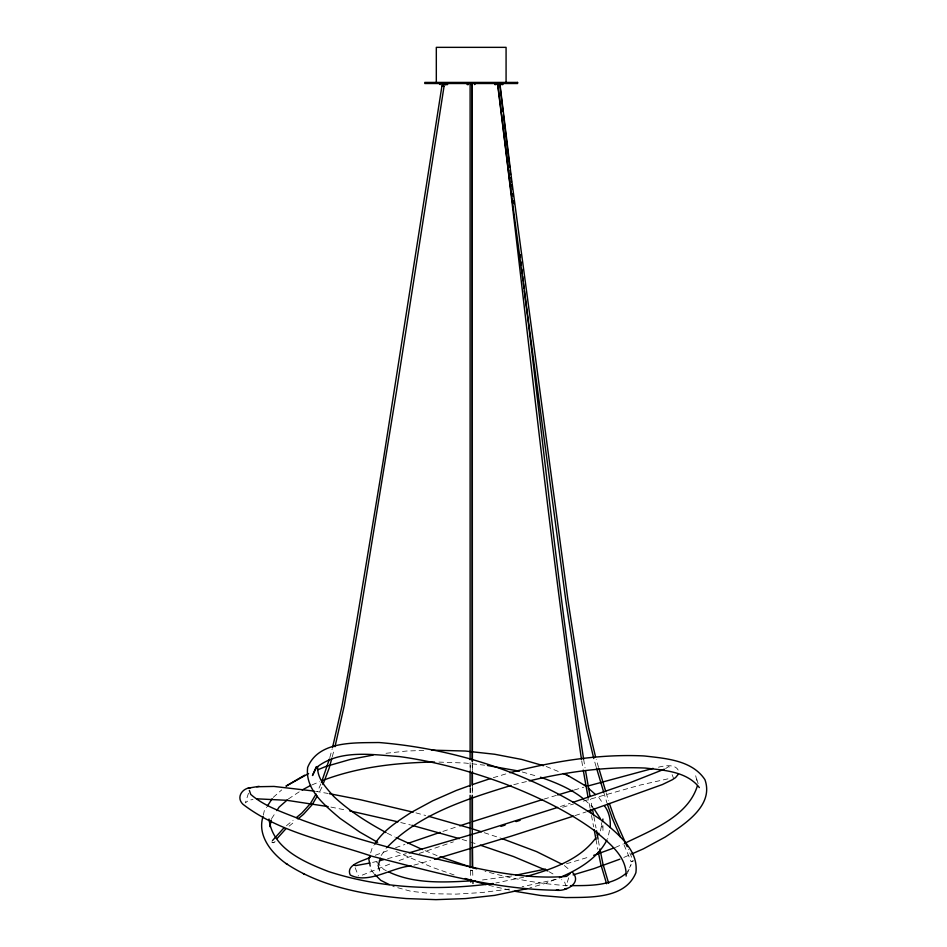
<?xml version="1.0" encoding="UTF-8"?>
<svg xmlns="http://www.w3.org/2000/svg" width="947" height="947" viewBox="0 0 947 947"><rect width="100%" height="100%" fill="white"/><g stroke="black" fill="none" stroke-linecap="round" stroke-linejoin="round"><path stroke-width="0.71" stroke-dasharray="4.74 3.55" d="M470.245 787.75L470.257 793.622M470.245 770.183L470.245 762.82M472.399 786.282L472.411 793.622M472.411 770.183L472.411 762.82M263.325 815.118L264.296 810.786L266.652 807.164M600.422 830.933L602.114 822.99M609.537 830.353L607.69 838.853M329.816 757.6L332.125 749.089M332.279 756.677L334.22 749.551M370.656 852.892L372.337 847.411L373.923 845.245M248.481 793.219L245.344 802.89L248.86 800.191L253.003 799.517M568.709 877.822L566.01 886.108L564.661 882.142L561.571 879.597M320.926 783.808L317.458 791.621M321.885 787.253L318.689 793.645M627.234 873.525L631.081 864.611L627.577 871.536M271.564 818.693L276.086 811.768M381.108 855.532L386.187 848.559M272.31 842.262C270.144 840.9 275.34 844.76 275.127 840.711M273.21 797.398L281.721 789.893M288.314 799.008L300.933 790.698M286.456 825.725L293.096 820.268M289.107 826.163L294.564 821.676M665.575 768.609L668.866 766.443L669.943 769.177M362.228 875.123L392.236 863.06M615.301 847.47L623.055 844.061M623.777 857.449L630.323 854.585M311.942 784.909L319.66 781.737M555.439 879.337L546.194 883.137L529.87 887.836M375.284 855.283L390.117 849.731M395.574 847.731L404.925 844.428M399.101 860.527L412.466 855.804M419.142 853.448L453.364 841.871M442.888 831.419L458.312 826.293M560.423 806.524L570.236 803.257M575.101 815.58L586.323 811.851M543.921 799.126L556.363 795.373M562.613 807.27L573.669 803.932M493.316 777.688L508.515 773.119M566.436 863.782L589.638 856.81M574.273 789.999L583.79 787.206M583.21 801.126L640.243 785.051L669.754 778.434M523.679 877.242L495.873 882.971M413.922 865.156L430.388 860.492M387.56 858.692L406.322 853.626M372.562 862.445L378.019 861.083M513.771 784.649L527.81 781.251M556.244 879.361L522.14 886.723M658.461 767.212C664.794 765.602 676.916 763.389 678.928 772.113M511.83 875.951L481.964 880.047M509.368 889.079L481.893 892.548L456.182 894.122L433.016 893.755L411.034 891.305L392.827 886.392M386.009 753.291L406.618 751.03L424.244 750.403M633.176 860.941L631.187 861.746L633.176 860.941L628.287 849.305M438.887 762.086L464.989 763.022L484.663 765.188M567.561 885.658C539.612 883.894 511.925 878.84 484.994 871.228M315.588 791.325L328.041 793.456M330.917 807.081L346.673 810.23M488.759 885.291L513.096 890.878M400.747 822.541L410.525 824.967M415.958 812.869L425.677 815.509M522.282 771.983L537.707 776.422M462.16 839.456L469.144 841.587M484.237 832.697L500.856 838.213M470.529 842.037L477.43 844.251M454.11 874.969L432.152 867.274L395.597 851.377M546.194 766.49L559.405 771.912M425.073 850.655L437.372 855.757M387.359 833.289L394.946 836.982M386.281 870.707L383.713 869.417L376.752 862.066L380.019 872.589M548.858 871.619L556.067 875.679M272.369 842.274L273.186 842.866M564.329 865.546L569.549 869.855M584.69 799.919L592.893 807.14M373.864 873.43L371.177 869.997L370.537 867.405M598.776 797.398L602.967 803.541M624.026 844.913L631.187 861.746M672.11 774.658L673.731 778.765M355.161 867.712L358.404 875.916M698.128 783.643L695.678 775.747L697.489 783.169M598.563 767.437L596.243 759.352M596.101 766.679L594.16 759.908M606.104 792.722L608.554 800.783M603.63 791.964L606.909 802.76M378.622 866.481L380.126 872.672M601.262 822.671L602.955 830.614L602.955 823.369M592.218 807.886L590.585 799.244M593.899 816.574L596.03 827.938M590.099 808.193L588.454 799.552M591.484 815.438L593.639 826.849M598.35 840.569L599.64 847.589M595.971 839.48L597.782 849.317M583.636 759.257L585.057 767.851M581.742 760.962L583.163 769.568M472.648 870.589L472.884 877.893M470.493 870.648L470.73 877.928M472.269 762.56L472.269 771.225M472.269 788.176L472.269 793.977M470.114 762.56L470.114 771.225M470.114 788.176L470.114 793.977M470.529 870.21L472.269 870.459L470.529 870.21"/><path stroke-width="1.42" d="M472.399 784.85L472.411 771.616M472.411 761.388L472.186 83.881M334.989 746.698L344.092 706.45L358.345 625.446L396.414 391.715L444.072 86.201L441.941 85.917L383.168 461.13L348.981 668.18L341.985 706.095L332.515 747.668M263.029 816.503C257.004 835.455 271.493 853.081 285.97 863.486C321.459 887.019 364.512 894.82 406.216 898.561L435.987 899.65L465.356 898.596L494.63 895.377L527.159 888.617M269.871 826.648L271.28 820.019M602.399 821.665L602.955 819.013M610.128 827.583C610.922 820.327 609.134 811.91 604.541 805.956M329.426 759.021L321.435 782.447M331.888 758.109L329.177 768.088L322.927 784.518M369.922 855.425L368.833 859.225L370.23 866.114M378.315 865.25L380.315 858.313M697.394 785.797C687.96 816.776 650.909 830.377 624.357 843.493M316.322 766.597L312.474 775.522L316.558 767.437C339.689 749.124 372.076 754.676 399.374 756.558C435.928 761.589 471.665 771.462 506.183 784.376C537.647 796.735 568.472 811.413 595.746 831.573C609.158 843.126 626.914 856.419 626.133 876.082M316.049 794.012L310.403 803.577L301.821 813.106L296.364 817.581M317.245 796.096L312.214 804.642L303.407 814.408L297.879 818.954M678.49 774.019L675.554 777.605L672.216 779.795L662.462 784.518L587.72 811.39M267.433 805.956L272.156 798.712M276.832 810.608L279.093 807.14L287.296 799.919M595.9 837.87C579.765 859.912 551.817 869.228 526.485 876.437M597.403 835.55L598.918 833.242M606.909 840.06C597.332 858.74 578.049 869.808 559.405 877.715M374.716 844.156C383.263 830.247 397.551 821.392 410.868 812.621L432.684 800.819L456.253 790.473L469.937 785.489M387.039 847.399C419.841 813.591 467.12 799.043 511.037 785.465M272.476 840.581L284.254 827.536M277.069 838.557L285.828 828.85M570.058 873.667L566.543 876.377C511.38 880.817 456.916 862.729 403.481 851.246C369.2 842.238 335.167 832.212 301.88 820.019C284.396 812.656 265.302 807.069 250.742 794.415L249.381 790.449M625.908 873.477C610.697 886.214 589.259 885.575 570.496 885.646M304.662 775.179L285.97 786.14L308.615 773.545M302.129 789.999L310.663 785.442M664.249 769.213L628.701 783.216L573.042 802.334M631.637 854.005L643.427 848.832L665.232 837.03C683.343 824.991 714.358 806.086 704.935 779.665C692.103 760.181 665.765 758.464 644.871 756.026L643.096 755.895C598.125 753.883 553.297 761.435 509.9 772.705M250.706 787.703C242.243 788.105 235.827 797.457 242.941 804.275C279.981 832.792 328.254 841.409 371.686 856.171C432.163 871.654 493.434 889.47 556.303 890.227C565.904 891.683 582.464 883.006 572.462 872.282M317.861 769.745L325.792 766.49L350.272 759.447L373.082 755.067M323.519 780.15C358.866 766.857 396.982 762.643 434.543 762.039M370.313 857.248C363.897 860.823 345.359 864.244 350.212 874.992C368.359 884.676 392.579 867.038 411.176 865.937M472.671 784.495L490.546 778.517M593.686 855.342L613.952 847.956M619.859 859.178L593.852 868.648L573.113 874.874M407.601 843.493L440.083 832.354M459.721 825.831L469.558 822.623M573.693 816.042L511.131 836.177L434.495 859.32M472.375 821.712L542.56 799.552M557.605 807.436L479.016 832.295L409.068 852.845M499.531 84.153L497.802 84.105L509.616 180.853L565.797 600.351L581.115 699.774L586.56 728.574L593.793 758.523M500.975 826.388L505.082 825.086M516.056 821.605L520.163 820.303M557.747 794.959L572.911 790.402M587.874 786.01L653.075 768.384M379.38 860.74L383.476 859.71M529.219 780.908C567.111 771.71 606.21 766.383 645.262 768.053C664.084 770.266 686.741 771.355 699.36 787.584M545.484 869.086L516.032 875.17M369.875 863.037L355.563 865.641L354.071 864.978M256.696 786.744L273.991 786.436L314.203 791.088M556.303 890.227L558.706 889.825M564.684 888.854L567.206 888.428M248.185 788.129L259.099 786.33M497.577 84.117L498.655 83.999L497.566 84.141C525.964 309.207 548.254 535.102 581.505 759.53M493.103 883.504C438.307 890.914 381.523 888.653 328.668 871.595C304.259 862.113 272.334 848.69 269.019 819.013M474.873 880.674C446.274 882.237 415.437 884.557 388.862 871.998M498.88 84.247L497.814 84.224M431.583 750.142L465.356 751.03L494.63 754.25L521.714 759.447L543.471 765.709M441.61 84.023L445.445 84.603M440.13 84.603L439.29 83.514M445.197 84.603L447.458 84.603L447.777 83.514M468.422 84.603L467.273 84.603L466.954 83.514M474.589 84.603L475.441 83.514M496.086 84.603L494.938 84.603L494.618 83.514M501.638 84.603L502.786 84.603L503.106 83.514M257.146 798.842L286.858 800.298L328.147 806.607M487.48 765.507L519.477 771.178M444.06 86.177L441.953 85.928M514.517 891.21L540.346 895.448L565.738 897.59C589.141 897.176 625.209 899.354 635.899 872.684C638.728 850.489 618.379 834.425 603.452 821.712L602.114 820.67C536.937 775.238 458.49 749.136 379.534 742.566L377.817 742.531C354.427 742.945 318.346 740.767 307.657 767.449C304.839 789.632 325.176 805.696 340.103 818.421L359.801 832.093L377.664 842.333M329.426 793.693L360.748 799.801L413.164 812.183M349.538 810.81L397.953 821.842M428.446 816.255L470.422 828.258M411.921 825.311L459.354 838.628M540.512 777.227C555.676 782.565 571.112 788.756 583.66 799.008M469.937 866.848L440.083 856.704M476.779 868.837L472.671 867.641L472.47 847.541M465.143 878.508L485.941 884.557M471.807 828.708L481.478 831.809M480.2 845.138L513.523 856.55L547.65 870.944M502.253 838.711L536.558 851.602L561.891 864.173M563.358 773.545L568.697 775.972M422.338 849.518L396.213 837.598M389.217 884.581L380.801 880.355L374.763 874.389M386.092 832.567C367.329 822.398 349.123 810.952 333.533 796.249C326.301 787.88 317.103 778.706 317.624 766.798M584.465 785.241L586.015 786.14L567.324 775.179M285.97 863.486L287.509 864.386M303.289 873.655L304.662 874.46M588.134 788.022L595.58 794.58M593.639 808.3L600.422 818.693M627.198 846.713L614.52 818.137L609.371 803.47M620.415 837.018L612.52 818.895L607.323 804.11M598.966 768.751L605.701 791.384M596.503 768.005L603.63 791.964M595.497 756.617L588.667 728.16L583.245 699.431L567.94 600.09L511.747 180.581L499.933 83.904M608.661 883.279L602.967 864.09L599.901 848.986M606.577 883.74L600.86 864.493L598.291 852.122M592.502 809.33L593.615 815.13M590.372 809.649L590.928 812.538M596.539 830.744L598.102 839.172M594.16 829.655L595.971 839.48M590.064 796.391L585.53 770.716M588.194 798.12L583.399 771M583.636 759.257C559.855 603.713 543.767 447.114 524.437 290.978M499.708 83.916L503.035 111.699M503.39 114.623L509.699 167.24M510.042 170.164L510.575 174.556M510.918 177.48L511.451 181.86M511.794 184.783L512.315 189.14M512.836 193.508L513.179 196.42M513.7 200.788L514.043 203.688M520.104 254.613L520.448 257.513M520.968 261.881L521.312 264.793M521.833 269.161L522.353 273.517M522.697 276.429L523.218 280.797M523.573 283.698L524.082 288.066M472.932 880.71L472.979 883.539M470.754 879.337L470.801 882.154M472.411 796.486L472.423 828.459M506.077 82.425L506.077 47.35L436.318 47.35L436.318 82.425M472.269 761.246L472.269 84.626L471.192 84.508L470.114 84.626L470.114 759.707M472.269 772.527L472.269 785.454M472.269 795.279L472.269 867.76M470.114 771.107L470.114 786.874M470.114 795.279L470.114 867.618M517.595 82.425L424.789 82.425L424.789 83.514L517.595 83.514L517.595 82.425"/></g></svg>
